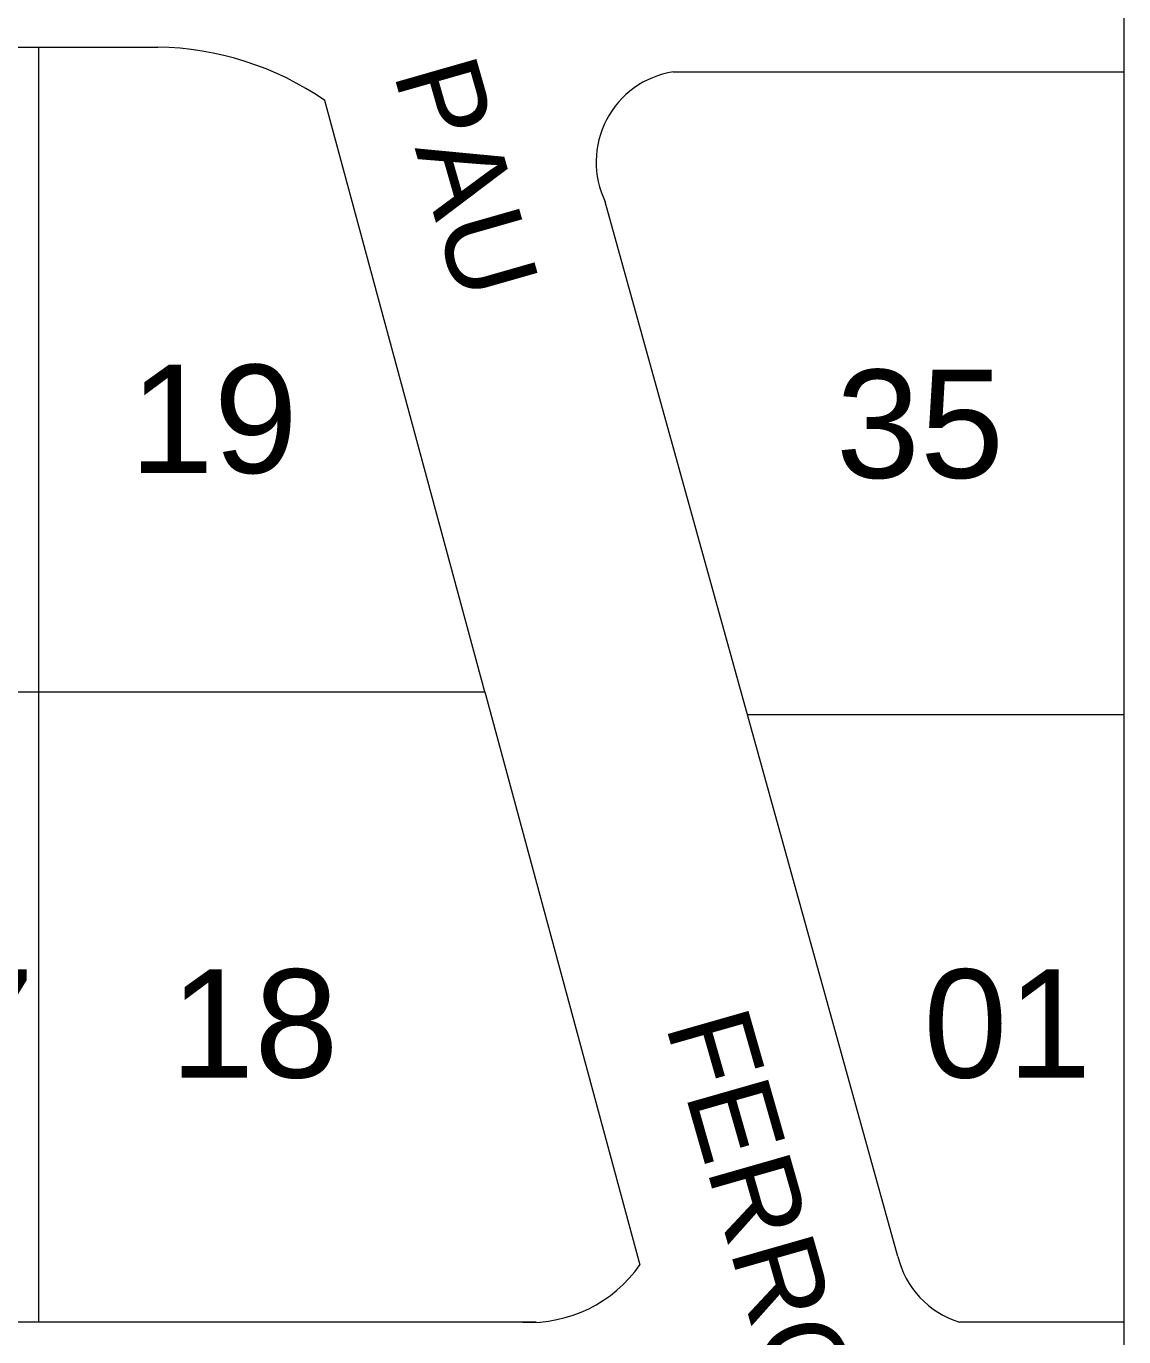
# Model space of a CAD drawing. Header units: metres. Extents: x 73 to 312, y -22 to 197.
# Drawn here: x 192.7 to 263.7, y 33 to 117.8 of the extents above; entities that cross this region are included whole.
import ezdxf

# ---------------------------------------------------------------- set-up
doc = ezdxf.new("R2010")
doc.units = ezdxf.units.M
doc.layers.add('SITUAÇÃO_dwg _3_', color=8, linetype='Continuous', lineweight=5)
doc.styles.add('Arial_1', font='arial.ttf', dxfattribs={"height": 7.003404})
doc.styles.add('Arial_3', font='arial.ttf', dxfattribs={"height": 5.429422})

# ---------------------------------------------------------------- blocks, each defined once
blk = doc.blocks.new('SITUAÇÃO_dwg _3_-1893990-SITUAÇÃO')
at = {"lineweight": 5}
for p, q in [((2254.102, 1650.1), (2382.309, 1650.1)), ((2374.589, 1650.1), (2374.589, 1567.595)), ((2415.648, 1648.496), (2444.816, 1648.496)), ((2430.187, 1571.854), (2411.257, 1640.093)), ((2403.467, 1608.388), (2413.503, 1571.315)), ((2420.46, 1606.916), (2444.816, 1606.916)), ((2406.784, 1567.595), (2254.102, 1567.595)), ((2444.816, 1567.595), (2434.176, 1567.595))]:
    blk.add_line(p, q, dxfattribs=at)
at = {"lineweight": 5, "flags": 128}
blk.add_lwpolyline([(2254.102, 1730.426), (2444.816, 1730.426), (2444.816, 1546.841), (2254.102, 1546.841)], close=True, dxfattribs=at)
blk.add_lwpolyline([(2289.525, 1608.388), (2403.467, 1608.388), (2393.109, 1646.65)], dxfattribs=at)
at = {"lineweight": 5}
for centre, radius, start, end in [((2381.992, 1630.476), 19.626, 55.49899, 89.07394), ((2416.577, 1642.662), 5.908, 99.05083, 205.77748), ((2406.356, 1576.298), 8.713, 267.18421, 325.12129), ((2435.975, 1573.278), 5.96, 193.816, 252.43201)]:
    blk.add_arc(centre, radius, start, end, dxfattribs=at)
at = {"lineweight": 5, "insert": (2381.434, 1724.485), "char_height": 5.42942, "width": 201.1248, "attachment_point": 1, "rotation": 285.95504, "line_spacing_factor": 0.941778, "style": 'Arial_3'}
blk.add_mtext('AVENIDA                     PAU                       FERRO', dxfattribs=at)
at = {"lineweight": 5, "char_height": 7.0034, "width": 13.03224, "attachment_point": 1, "line_spacing_factor": 0.941778, "style": 'Arial_1'}
for s, insert in [('19', (2380.482, 1629.549)), ('35', (2426.188, 1629.228)), ('17', (2363.42, 1590.432)), ('18', (2383.112, 1590.432)), ('01', (2431.844, 1590.432))]:
    blk.add_mtext(s, dxfattribs=dict(at, insert=insert))

msp = doc.modelspace()

# ---------------------------------------------------------------- block references
at = {"layer": 'SITUAÇÃO_dwg _3_', "color": 7}
msp.add_blockref('SITUAÇÃO_dwg _3_-1893990-SITUAÇÃO', (-2181.129, -1533.696), dxfattribs=at)

doc.saveas('drawing.dxf')
